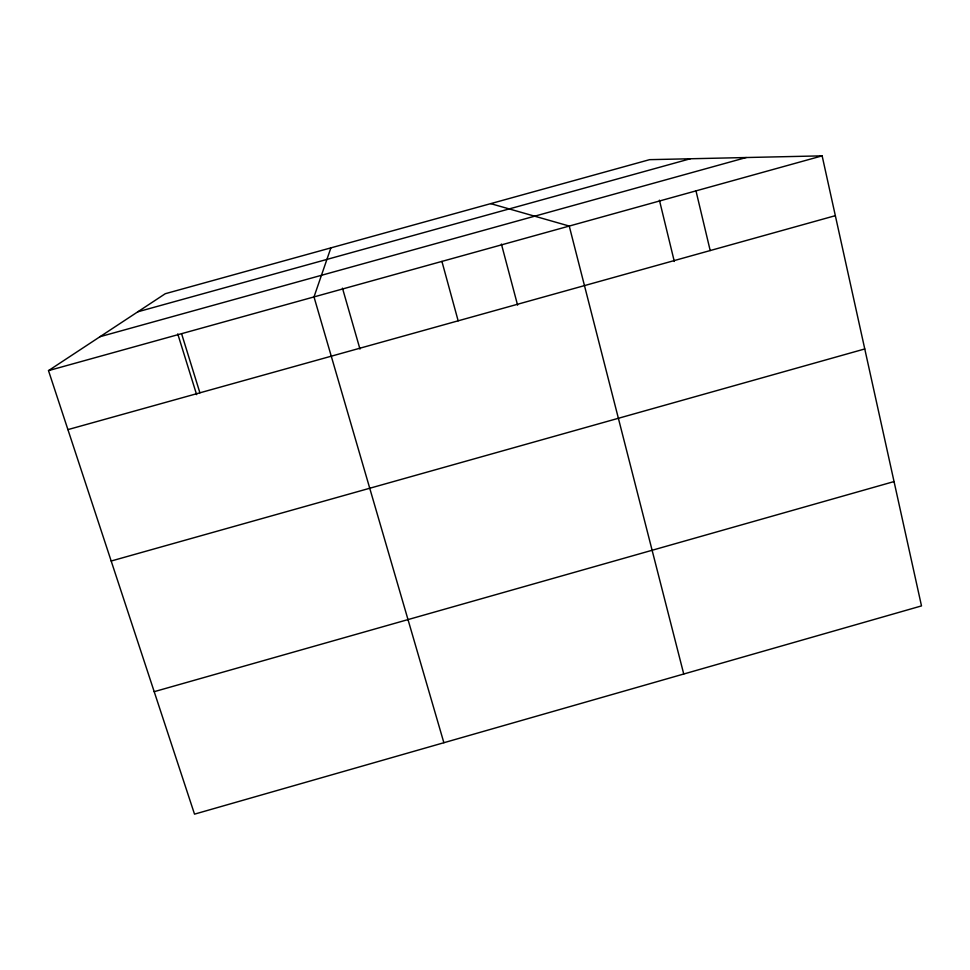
<?xml version="1.0" encoding="UTF-8"?>
<svg xmlns="http://www.w3.org/2000/svg" width="970" height="970" viewBox="0 0 970 970"><rect width="100%" height="100%" fill="white"/><g stroke="black" fill="none" stroke-linecap="round" stroke-linejoin="round"><path stroke-width="1.45" d="M330.891 247.871L314.001 296.917L443.872 742.717M48.5 370.625L165.276 293.716L649.573 159.662L822.136 155.855L921.5 605.91L194.521 814.145L48.5 370.625L822.136 155.855M154.206 691.671L894.049 481.569M111.186 561.012L864.767 348.957M67.924 429.613L835.34 215.667M137.813 311.794L690.301 158.765M100.007 336.699L746.233 157.528M490.699 203.639L569.245 226.058L683.741 674.017M181.572 333.68L199.905 392.814M177.752 333.898L196.619 394.632M342.471 288.175L359.979 349.091M441.92 261.415L458.155 320.815M501.405 244.052L517.592 305.138M659.418 200.184L674.308 261.451M695.987 190.884L710.198 250.563"/></g></svg>
